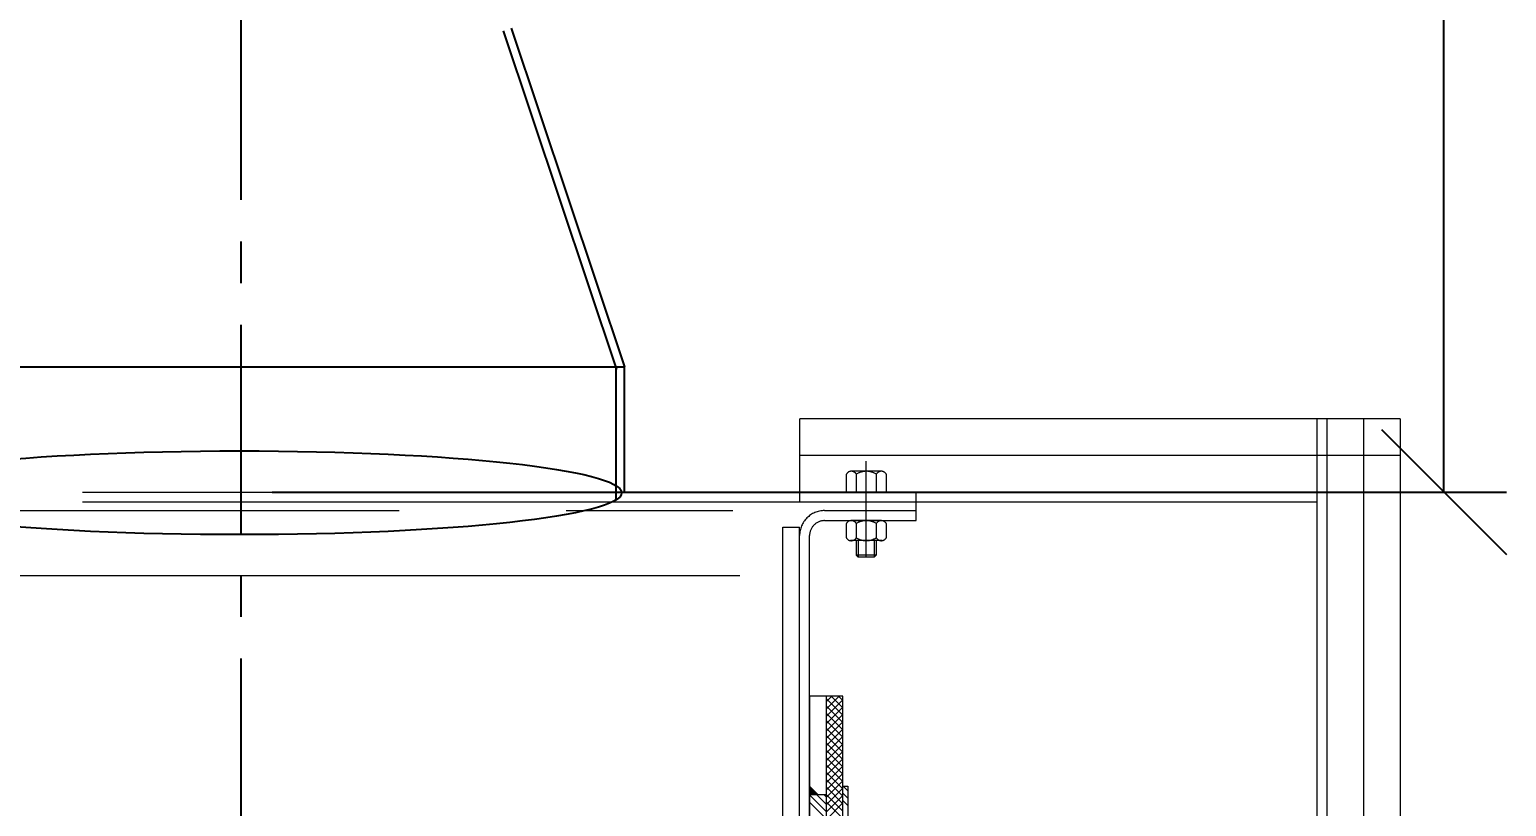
# Model space of a CAD drawing. Header units: inches. Extents: x 0 to 157513, y -28488 to 35640.
# Drawn here: x 58961 to 60732, y 19607 to 20538 of the extents above; entities that cross this region are included whole.
import ezdxf

# ---------------------------------------------------------------- set-up
doc = ezdxf.new("R2010")
doc.units = ezdxf.units.IN
doc.header["$LTSCALE"] = 400
doc.header["$MEASUREMENT"] = 0
for name, pattern in [('CENTER', [2, 1.25, -0.25, 0.25, -0.25]), ('HIDDEN', [9.525, 6.35, -3.175]), ('PHANTOM', [2.5, 1.25, -0.25, 0.25, -0.25, 0.25, -0.25])]:
    doc.linetypes.add(name, pattern=pattern)
doc.layers.add('BF STR', color=8, linetype='PHANTOM', lineweight=5)
doc.layers.add('cen', color=1, linetype='CENTER')
doc.styles.add('ROMANS', font='romans')
doc.dimstyles.new('SAM2 60 SC', dxfattribs={"dimscale": 60, "dimtxt": 2.5, "dimasz": 2.5, "dimexe": 1.25, "dimexo": 0.625, "dimtad": 1, "dimtoh": 1, "dimdec": 0, "dimdsep": 46, "dimtxsty": 'ROMANS', "dimblk": 'OBLIQUE', "dimcen": 2.5, "dimclrd": 1, "dimclre": 1, "dimclrt": 256, "dimadec": 0, "dimazin": 2, "dimtfac": 1, "dimtdec": 0, "dimtofl": 0, "dimtmove": 0, "dimatfit": 3, "dimfxl": 1, "dimtolj": 1, "dimtzin": 0, "dimarcsym": 1})

# ---------------------------------------------------------------- blocks, each defined once
blk = doc.blocks.new('convcs611bc3')
at = {"layer": 'BF STR'}
for p, q in [((-30943.82, 66527.84, -1824.32), (-31303.78, 66527.85, -431.34)), ((-31303.78, 66477.85, -1329.09), (-31303.78, 66527.85, -1141)), ((-30993.82, 66527.84, 276.55), (-30993.82, 65647.55, -4329.99)), ((-30993.82, 66527.84, 338.6), (-30993.82, 65637.64, -1663.4)), ((-30987.82, 66527.84, 338.6), (-30987.82, 65637.64, -1663.4)), ((-30965.82, 66527.84, 374.48), (-30965.82, 64483.84, -36.95)), ((-30943.82, 66527.84, 340.94), (-30943.82, 65637.64, -1663.13)), ((-30943.82, 66505.84, -1824.33), (-31303.78, 66505.85, -431.35)), ((-31263.89, 66445.48, -1620.19), (-31263.89, 66502.42, 1127.2)), ((-31263.89, 66445.48, -1620.19), (-31263.89, 66502.42, 1127.2)), ((-31275.89, 66494.55, 1038.52), (-31275.89, 66483.85, 1038.52)), ((-31254.89, 66496.45, 1038.52), (-31272.84, 66496.45, 1038.52)), ((-31269.89, 66494.74, 1038.52), (-31269.89, 66483.85, 1038.52)), ((-31257.89, 66494.65, 1038.52), (-31257.89, 66483.85, 1038.52)), ((-31251.89, 66494.65, 1038.52), (-31251.89, 66483.85, 1038.52)), ((-31233.89, 66483.63, 387.59), (-32043.89, 66483.85, 387.66)), ((-31251.89, 66483.85, 1038.52), (-31275.89, 66483.85, 1038.52)), ((-31253.78, 66483.96, -1432.24), (-30993.82, 66483.96, -763.37)), ((-31233.89, 66477.85, 404.53), (-31233.89, 66483.63, 387.59)), ((-31233.89, 66477.85, 404.53), (-32043.89, 66477.85, 1039.24)), ((-32043.89, 66472.85, 405.25), (-31234.39, 66472.85, 385.98)), ((-30993.82, 66477.84, -1599.63), (-31306.18, 66477.85, -656.06)), ((-31288.89, 66472.85, -1620.19), (-31233.89, 66472.85, 404.53)), ((-31233.89, 66472.85, 404.53), (-31233.89, 66477.85, 404.53)), ((-31233.89, 66466.85, 422.12), (-31233.89, 66472.85, 404.53)), ((-31288.89, 66466.85, -1620.19), (-31233.89, 66466.85, -1620.19)), ((-31275.91, 66464.95, -1620.19), (-31275.91, 66456.62, -1620.19)), ((-31254.91, 66466.85, -1620.19), (-31272.86, 66466.85, -1620.19)), ((-31269.89, 66464.9, -1620.19), (-31269.89, 66460.4, -1620.19)), ((-31269.86, 66465.05, -1620.19), (-31269.86, 66456.62, -1620.19)), ((-31257.91, 66465.05, -1620.19), (-31257.91, 66456.62, -1620.19)), ((-31257.89, 66464.9, -1620.19), (-31257.89, 66460.4, -1620.19)), ((-31251.91, 66465.05, -1620.19), (-31251.91, 66456.62, -1620.19)), ((-31313.89, 66147.72, -3235.59), (-31313.89, 66462.85, 445.07)), ((-31313.89, 66462.85, 1038.52), (-31303.89, 66462.85, 1038.52)), ((-31303.89, 66147.72, -3206.28), (-31303.89, 66462.85, 448.51)), ((-31297.89, 66147.72, -6007.87), (-31297.89, 66457.85, -1620.19)), ((-31254.46, 66454.85, -1620.19), (-31273.32, 66454.85, -1620.19)), ((-31269.89, 66454.85, -1620.19), (-31269.89, 66446.17, -1620.19)), ((-31268.69, 66454.85, -1620.19), (-31268.69, 66444.97, -1620.19)), ((-31259.09, 66454.85, -1620.19), (-31259.09, 66444.97, -1620.19)), ((-31257.89, 66454.85, -1620.19), (-31257.89, 66446.17, -1620.19)), ((-31268.69, 66444.97, -1620.19), (-31269.89, 66446.17, -1620.19)), ((-31257.89, 66446.17, -1620.19), (-31269.89, 66446.17, -1620.19)), ((-31257.89, 66446.17, -1620.19), (-31259.09, 66444.97, -1620.19)), ((-31259.09, 66444.97, -1620.19), (-31268.69, 66444.97, -1620.19)), ((-31339.78, 66433.66, 387.6), (-31939.78, 66433.82, 387.65)), ((-31277.89, 66361.65, -3335.22), (-31297.89, 66361.65, -3335.22)), ((-31297.89, 66361.65, -3335.22), (-31297.89, 66121.84, -3335.22)), ((-31287.89, 66358.29, -3335.22), (-31284.53, 66361.65, -3335.22)), ((-31287.89, 66353.87, -3335.22), (-31280.11, 66361.65, -3335.22)), ((-31287.89, 66361.65, -3335.22), (-31287.89, 66263.72, -3335.22)), ((-31277.89, 66350.21, -3335.22), (-31287.89, 66360.21, -3335.22)), ((-31287.89, 66349.45, -3335.22), (-31277.89, 66359.45, -3335.22)), ((-31277.89, 66354.63, -3335.22), (-31284.91, 66361.65, -3335.22)), ((-31277.89, 66359.05, -3335.22), (-31280.49, 66361.65, -3335.22)), ((-31277.89, 66265.12, -3335.22), (-31277.89, 66361.65, -3335.22)), ((-31277.89, 66345.79, -3335.22), (-31287.89, 66355.79, -3335.22)), ((-31287.89, 66345.03, -3335.22), (-31277.89, 66355.03, -3335.22)), ((-31277.89, 66341.37, -3335.22), (-31287.89, 66351.37, -3335.22)), ((-31287.89, 66340.61, -3335.22), (-31277.89, 66350.61, -3335.22)), ((-31277.89, 66336.95, -3335.22), (-31287.89, 66346.95, -3335.22)), ((-31287.89, 66336.19, -3335.22), (-31277.89, 66346.19, -3335.22)), ((-31277.89, 66332.53, -3335.22), (-31287.89, 66342.53, -3335.22)), ((-31287.89, 66331.78, -3335.22), (-31277.89, 66341.78, -3335.22)), ((-31277.89, 66328.11, -3335.22), (-31287.89, 66338.11, -3335.22)), ((-31287.89, 66327.36, -3335.22), (-31277.89, 66337.36, -3335.22)), ((-31277.89, 66323.69, -3335.22), (-31287.89, 66333.69, -3335.22)), ((-31287.89, 66322.94, -3335.22), (-31277.89, 66332.94, -3335.22)), ((-31277.89, 66319.27, -3335.22), (-31287.89, 66329.27, -3335.22)), ((-31287.89, 66318.52, -3335.22), (-31277.89, 66328.52, -3335.22)), ((-31277.89, 66314.85, -3335.22), (-31287.89, 66324.85, -3335.22)), ((-31287.89, 66314.1, -3335.22), (-31277.89, 66324.1, -3335.22)), ((-31277.89, 66310.44, -3335.22), (-31287.89, 66320.44, -3335.22)), ((-31287.89, 66309.68, -3335.22), (-31277.89, 66319.68, -3335.22)), ((-31277.89, 66306.02, -3335.22), (-31287.89, 66316.02, -3335.22)), ((-31287.89, 66305.26, -3335.22), (-31277.89, 66315.26, -3335.22)), ((-31292.89, 66302.72, -3335.22), (-31297.89, 66307.72, -3335.22)), ((-31292.89, 66302.72, -3335.22), (-31297.89, 66307.71, -3335.22)), ((-31292.95, 66302.72, -3335.22), (-31297.89, 66307.65, -3335.22)), ((-31293.01, 66302.72, -3335.22), (-31297.89, 66307.59, -3335.22)), ((-31293.07, 66302.72, -3335.22), (-31297.89, 66307.54, -3335.22)), ((-31293.13, 66302.72, -3335.22), (-31297.89, 66307.48, -3335.22)), ((-31293.19, 66302.72, -3335.22), (-31297.89, 66307.42, -3335.22)), ((-31293.25, 66302.72, -3335.22), (-31297.89, 66307.36, -3335.22)), ((-31293.31, 66302.72, -3335.22), (-31297.89, 66307.3, -3335.22)), ((-31293.37, 66302.72, -3335.22), (-31297.89, 66307.24, -3335.22)), ((-31293.42, 66302.72, -3335.22), (-31297.89, 66307.18, -3335.22)), ((-31293.48, 66302.72, -3335.22), (-31297.89, 66307.12, -3335.22)), ((-31293.54, 66302.72, -3335.22), (-31297.89, 66307.06, -3335.22)), ((-31293.6, 66302.72, -3335.22), (-31297.89, 66307.01, -3335.22)), ((-31293.66, 66302.72, -3335.22), (-31297.89, 66306.95, -3335.22)), ((-31293.72, 66302.72, -3335.22), (-31297.89, 66306.89, -3335.22)), ((-31293.78, 66302.72, -3335.22), (-31297.89, 66306.83, -3335.22)), ((-31293.84, 66302.72, -3335.22), (-31297.89, 66306.77, -3335.22)), ((-31293.9, 66302.72, -3335.22), (-31297.89, 66306.71, -3335.22)), ((-31293.95, 66302.72, -3335.22), (-31297.89, 66306.65, -3335.22)), ((-31294.01, 66302.72, -3335.22), (-31297.89, 66306.59, -3335.22)), ((-31294.07, 66302.72, -3335.22), (-31297.89, 66306.53, -3335.22)), ((-31294.13, 66302.72, -3335.22), (-31297.89, 66306.48, -3335.22)), ((-31294.19, 66302.72, -3335.22), (-31297.89, 66306.42, -3335.22)), ((-31294.25, 66302.72, -3335.22), (-31297.89, 66306.36, -3335.22)), ((-31294.31, 66302.72, -3335.22), (-31297.89, 66306.3, -3335.22)), ((-31294.37, 66302.72, -3335.22), (-31297.89, 66306.24, -3335.22)), ((-31294.43, 66302.72, -3335.22), (-31297.89, 66306.18, -3335.22)), ((-31294.49, 66302.72, -3335.22), (-31297.89, 66306.12, -3335.22)), ((-31294.54, 66302.72, -3335.22), (-31297.89, 66306.06, -3335.22)), ((-31294.6, 66302.72, -3335.22), (-31297.89, 66306, -3335.22)), ((-31294.66, 66302.72, -3335.22), (-31297.89, 66305.95, -3335.22)), ((-31294.72, 66302.72, -3335.22), (-31297.89, 66305.89, -3335.22)), ((-31294.78, 66302.72, -3335.22), (-31297.89, 66305.83, -3335.22)), ((-31294.84, 66302.72, -3335.22), (-31297.89, 66305.77, -3335.22)), ((-31294.9, 66302.72, -3335.22), (-31297.89, 66305.71, -3335.22)), ((-31294.96, 66302.72, -3335.22), (-31297.89, 66305.65, -3335.22)), ((-31295.02, 66302.72, -3335.22), (-31297.89, 66305.59, -3335.22)), ((-31295.07, 66302.72, -3335.22), (-31297.89, 66305.53, -3335.22)), ((-31295.13, 66302.72, -3335.22), (-31297.89, 66305.47, -3335.22)), ((-31295.19, 66302.72, -3335.22), (-31297.89, 66305.41, -3335.22)), ((-31295.25, 66302.72, -3335.22), (-31297.89, 66305.36, -3335.22)), ((-31295.31, 66302.72, -3335.22), (-31297.89, 66305.3, -3335.22)), ((-31295.37, 66302.72, -3335.22), (-31297.89, 66305.24, -3335.22)), ((-31295.43, 66302.72, -3335.22), (-31297.89, 66305.18, -3335.22)), ((-31295.49, 66302.72, -3335.22), (-31297.89, 66305.12, -3335.22)), ((-31295.55, 66302.72, -3335.22), (-31297.89, 66305.06, -3335.22)), ((-31295.6, 66302.72, -3335.22), (-31297.89, 66305, -3335.22)), ((-31295.66, 66302.72, -3335.22), (-31297.89, 66304.94, -3335.22)), ((-31295.72, 66302.72, -3335.22), (-31297.89, 66304.88, -3335.22)), ((-31295.78, 66302.72, -3335.22), (-31297.89, 66304.83, -3335.22)), ((-31295.84, 66302.72, -3335.22), (-31297.89, 66304.77, -3335.22)), ((-31295.9, 66302.72, -3335.22), (-31297.89, 66304.71, -3335.22)), ((-31295.96, 66302.72, -3335.22), (-31297.89, 66304.65, -3335.22)), ((-31296.02, 66302.72, -3335.22), (-31297.89, 66304.59, -3335.22)), ((-31296.08, 66302.72, -3335.22), (-31297.89, 66304.53, -3335.22)), ((-31296.14, 66302.72, -3335.22), (-31297.89, 66304.47, -3335.22)), ((-31296.19, 66302.72, -3335.22), (-31297.89, 66304.41, -3335.22)), ((-31296.25, 66302.72, -3335.22), (-31297.89, 66304.35, -3335.22)), ((-31296.31, 66302.72, -3335.22), (-31297.89, 66304.3, -3335.22)), ((-31296.37, 66302.72, -3335.22), (-31297.89, 66304.24, -3335.22)), ((-31296.43, 66302.72, -3335.22), (-31297.89, 66304.18, -3335.22)), ((-31296.49, 66302.72, -3335.22), (-31297.89, 66304.12, -3335.22)), ((-31296.55, 66302.72, -3335.22), (-31297.89, 66304.06, -3335.22)), ((-31296.61, 66302.72, -3335.22), (-31297.89, 66304, -3335.22)), ((-31296.67, 66302.72, -3335.22), (-31297.89, 66303.94, -3335.22)), ((-31296.72, 66302.72, -3335.22), (-31297.89, 66303.88, -3335.22)), ((-31296.78, 66302.72, -3335.22), (-31297.89, 66303.82, -3335.22)), ((-31296.84, 66302.72, -3335.22), (-31297.89, 66303.76, -3335.22)), ((-31296.9, 66302.72, -3335.22), (-31297.89, 66303.71, -3335.22)), ((-31296.96, 66302.72, -3335.22), (-31297.89, 66303.65, -3335.22)), ((-31297.02, 66302.72, -3335.22), (-31297.89, 66303.59, -3335.22)), ((-31297.08, 66302.72, -3335.22), (-31297.89, 66303.53, -3335.22)), ((-31277.89, 66301.6, -3335.22), (-31287.89, 66311.6, -3335.22)), ((-31287.89, 66300.84, -3335.22), (-31277.89, 66310.84, -3335.22)), ((-31277.89, 66297.18, -3335.22), (-31287.89, 66307.18, -3335.22)), ((-31287.89, 66296.42, -3335.22), (-31277.89, 66306.42, -3335.22)), ((-31277.89, 66263.72, -3335.22), (-31277.89, 66307.72, -3335.22)), ((-31277.89, 66307.72, -3335.22), (-31274.89, 66307.72, -3335.22)), ((-31274.89, 66304.9, -3335.22), (-31277.71, 66307.72, -3335.22)), ((-31274.89, 66307.72, -3335.22), (-31274.89, 66152.72, -3335.22)), ((-31297.14, 66302.72, -3335.22), (-31297.89, 66303.47, -3335.22)), ((-31297.2, 66302.72, -3335.22), (-31297.89, 66303.41, -3335.22)), ((-31297.25, 66302.72, -3335.22), (-31297.89, 66303.35, -3335.22)), ((-31297.31, 66302.72, -3335.22), (-31297.89, 66303.29, -3335.22)), ((-31297.37, 66302.72, -3335.22), (-31297.89, 66303.23, -3335.22)), ((-31297.43, 66302.72, -3335.22), (-31297.89, 66303.18, -3335.22)), ((-31297.49, 66302.72, -3335.22), (-31297.89, 66303.12, -3335.22)), ((-31297.55, 66302.72, -3335.22), (-31297.89, 66303.06, -3335.22)), ((-31297.61, 66302.72, -3335.22), (-31297.89, 66303, -3335.22)), ((-31297.67, 66302.72, -3335.22), (-31297.89, 66302.94, -3335.22)), ((-31297.73, 66302.72, -3335.22), (-31297.89, 66302.88, -3335.22)), ((-31297.78, 66302.72, -3335.22), (-31297.89, 66302.82, -3335.22)), ((-31297.84, 66302.72, -3335.22), (-31297.89, 66302.76, -3335.22)), ((-31297.89, 66162.72, -3335.22), (-31297.89, 66302.72, -3335.22)), ((-31297.89, 66302.72, -3335.22), (-31287.89, 66302.72, -3335.22)), ((-31287.89, 66292.52, -3335.22), (-31297.89, 66302.52, -3335.22)), ((-31287.89, 66288.1, -3335.22), (-31297.89, 66298.1, -3335.22)), ((-31287.89, 66296.94, -3335.22), (-31293.67, 66302.72, -3335.22)), ((-31287.89, 66301.36, -3335.22), (-31289.25, 66302.72, -3335.22)), ((-31277.89, 66292.76, -3335.22), (-31287.89, 66302.76, -3335.22)), ((-31287.89, 66302.72, -3335.22), (-31287.89, 66263.72, -3335.22)), ((-31287.89, 66292, -3335.22), (-31277.89, 66302, -3335.22)), ((-31277.89, 66288.34, -3335.22), (-31287.89, 66298.34, -3335.22)), ((-31287.89, 66287.58, -3335.22), (-31277.89, 66297.58, -3335.22)), ((-31274.89, 66300.48, -3335.22), (-31277.89, 66303.48, -3335.22)), ((-31274.89, 66296.06, -3335.22), (-31277.89, 66299.06, -3335.22))]:
    blk.add_line(p, q, dxfattribs=at)
for centre, radius, start, end in [((-31272.84, 66493.05, 1038.52), 3.4, 28.07249, 153.764), ((-31263.86, 66485.63, 1038.52), 10.82, 56.4703, 123.5297), ((-31254.89, 66493.05, 1038.52), 3.4, 28.07249, 151.92751), ((-31288.89, 66457.85, -1620.19), 15, 90, 180), ((-31288.89, 66457.85, -1620.19), 9, 90, 180), ((-31272.86, 66463.45, -1620.19), 3.4, 28.07249, 153.764), ((-31263.89, 66456.03, -1620.19), 10.82, 56.4703, 123.5297), ((-31254.91, 66463.45, -1620.19), 3.4, 28.07249, 151.92751), ((-31272.86, 66458.22, -1620.19), 3.4, 206.236, 331.92751), ((-31263.89, 66465.67, -1620.19), 10.82, 236.4703, 303.5297), ((-31254.91, 66458.22, -1620.19), 3.4, 208.07249, 331.92751)]:
    blk.add_arc(centre, radius, start, end, dxfattribs=at)
blk = doc.blocks.new('m1ele611bf4')
at = {"color": 3, "linetype": 'HIDDEN', "ltscale": 300}
for p, q in [((-9608.02, 66760.44, 18.72), (-9540.02, 66557.44, 18.72)), ((-9540.28, 66479.31, 18.72), (-9540.28, 66559.02, 18.72))]:
    blk.add_line(p, q, dxfattribs=at)
at = {"ltscale": 10}
for p in [(-9603.28, 66762.02, 18.72), (-9995.28, 66559.02, 18.72), (-9535.28, 66483.54, 18.72)]:
    blk.add_line(p, (-9535.28, 66559.02, 18.72), dxfattribs=at)
blk.add_ellipse((-9766.16, 66483.54, 23.43), major_axis=(-229.16, 0), ratio=0.109516)
blk = doc.blocks.new('_OBLIQUE')
at = {"color": 0, "linetype": 'ByBlock'}
blk.add_line((-0.5, -0.5), (0.5, 0.5), dxfattribs=at)
blk = doc.blocks.new('*D101')
at = {"color": 1, "lineweight": -2}
for p, q in [((59776.3, 33114.9), (60732.2, 33114.9)), ((60657.2, 19983.6), (60657.2, 33114.9)), ((59252.1, 19983.6), (60732.2, 19983.6))]:
    blk.add_line(p, q, dxfattribs=at)
at = {"layer": 'Defpoints', "color": 0}
for p in [(59738.8, 33114.9, 723.4), (60657.2, 33114.9), (59214.6, 19983.6, -366.4)]:
    blk.add_point(p, dxfattribs=at)
at = {"color": 1, "lineweight": -2, "xscale": 150, "yscale": 150, "zscale": 150}
for p, rotation in [((60657.2, 33114.9), 90), ((60657.2, 19983.6), 270)]:
    blk.add_blockref('_OBLIQUE', p, dxfattribs=dict(at, rotation=rotation))
at = {"insert": (60544.7, 26549.2), "char_height": 150, "attachment_point": 5, "rotation": 90, "style": 'ROMANS'}
blk.add_mtext('\\A1;6566', dxfattribs=at)

msp = doc.modelspace()

# ---------------------------------------------------------------- linework, layer by layer
at = {"layer": 'cen', "ltscale": 0.5}
msp.add_line((59214.6, 33784, -366.4), (59214.6, 15766, -366.4), dxfattribs=at)

# ---------------------------------------------------------------- block references
at = {"xscale": 2, "yscale": 2, "zscale": 2}
for name, p in [('m1ele611bf4', (78745.3, -112984.4, -46.9)), ('convcs611bc3', (122492.4, -112984.4, -46.9))]:
    msp.add_blockref(name, p, dxfattribs=at)

# ---------------------------------------------------------------- dimensions: what is measured, and where the dimension line sits
dim = msp.add_linear_dim(base=(60657.2, 33114.9), p1=(59214.6, 19983.6, -366.4), p2=(59738.8, 33114.9, 723.4), angle=90, dimstyle='SAM2 60 SC', override={"dimtoh": 0, "dimlfac": 0.5})
dim.commit()
dim.dimension.update_dxf_attribs({"geometry": '*D101', "text_midpoint": (60544.7, 26549.2)})

doc.saveas('drawing.dxf')
